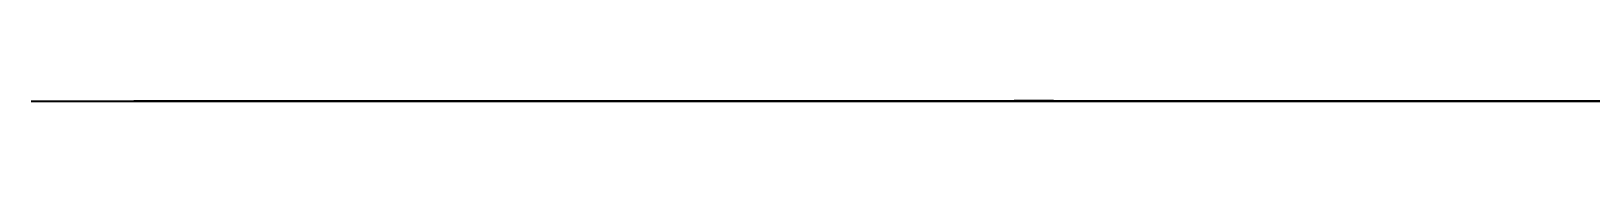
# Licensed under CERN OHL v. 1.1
# Model space of a CAD drawing. Header units: millimetres. Extents: x -7 to 657, y -141 to 273.
# Drawn here: x -7.1 to 101.1, y -140.5 to -140.5 of the extents above; entities that cross this region are included whole.
import ezdxf

# ---------------------------------------------------------------- set-up
doc = ezdxf.new("R2010")
doc.units = ezdxf.units.MM
doc.linetypes.add('ACAD_ISO02W100', pattern=[15, 12, -3])
for name, color, linetype in [('Componentes', 230, 'Continuous'), ('Frontal 2d', 7, 'Continuous'), ('Huecos con holguras', 44, 'Continuous'), ('serigrafia 2d', 195, 'Continuous')]:
    doc.layers.add(name, color=color, linetype=linetype)
doc.styles.add('Estilo1', font='ARIAL.TTF')

msp = doc.modelspace()

# ---------------------------------------------------------------- hatches: boundary and pattern name
at = {"layer": 'serigrafia 2d', "extrusion": (0, -1, -2.449293598294706e-16)}
h = msp.add_hatch(color=7, dxfattribs=at)
edge = h.paths.add_edge_path()
edge.add_spline(control_points=[(6.091211187197352, 21.96468038859505), (6.089824395717862, 21.9029876436766), (6.087108491759174, 21.78216805933452), (6.110132544507671, 21.57195408736292), (6.198530075525916, 21.34691993278424), (6.350659101728745, 21.08651755356986), (6.593244431090845, 20.81636063311309), (6.921826169743319, 20.59326872591939), (7.364975033583043, 20.4758219085135), (7.822255601251975, 20.42709290431063), (8.352625325878073, 20.50319933907631), (8.80474587627986, 20.6110726170085), (9.127042147647664, 20.87447221240993), (9.33658182991666, 21.11491553963592), (9.52562450556092, 21.40838991365204), (9.565154538414156, 21.80128441892808), (9.535881455501787, 22.22574618142054), (9.307442328837844, 22.56371979074979), (9.04682461432207, 22.85037695649115), (8.663365843703325, 22.99370696342235), (8.217050519659772, 23.09730255581551), (7.848810173045187, 23.23383143257994), (7.596102836951552, 23.24637261423315), (7.470114043703909, 23.33808845602145), (7.552183230243593, 23.44366143466014), (7.672066780324933, 23.50947823392509), (7.861464416131177, 23.49837801238974), (8.022251264983645, 23.43864858963853), (8.157097535770838, 23.36117819633714), (8.170148527608255, 23.28361102033805), (8.17576199643758, 23.25024796793227)], knot_values=[0, 0, 0, 0, 3.611746647228301, 7.0732746491356, 12.29966342645185, 17.61375258538339, 24.67239053237303, 33.4056200710224, 40.38552749278747, 51.3223583757585, 60.03079561918771, 71.78470359920291, 77.77234538637863, 84.03458606519364, 90.51799566562715, 97.73510618240485, 106.7493257824066, 114.7432342373536, 121.068909880227, 129.1350795541738, 138.0000598886245, 148.2767425715104, 151.2535245401881, 153.497907082517, 155.1767512471922, 157.7255735386659, 161.6246988899009, 165.5643385721762, 168.0801555636578, 169.9789678758678, 169.9789678758678, 169.9789678758678, 169.9789678758678], degree=3, periodic=0)
edge.add_line((8.17576199643758, 23.25024796793227), (9.448229908144405, 23.25024796793227))
edge.add_spline(control_points=[(9.448229908144405, 23.25024796793227), (9.452631180183054, 23.33259692388012), (9.467351478569746, 23.60801757336842), (9.216743339256475, 24.09437737386416), (8.649050501340973, 24.53883307707955), (7.820850072867181, 24.6789948725934), (7.059258038743785, 24.58571025170168), (6.555966939805323, 24.20515669956828), (6.255665468473801, 23.75390304570212), (6.252596986593282, 23.19376190352515), (6.379537987316091, 22.57418428881304), (6.939667028258775, 22.17581172712344), (7.588706550021236, 22.05618779162811), (8.08078314952558, 22.0143698426596), (8.386081847695088, 21.79916080395819), (8.292417277965562, 21.54353981856324), (8.075550934315963, 21.54378437669826), (7.872353929642252, 21.54277277708216), (7.664862502484759, 21.54781636610321), (7.512641021991605, 21.63171178779678), (7.413508843098263, 21.72372623141516), (7.381488102657833, 21.83591023782689), (7.374302503321125, 21.92354450568778), (7.370929553673243, 21.96468038859505)], knot_values=[0, 0, 0, 0, 4.790310354628218, 16.02145860792879, 30.19371589698734, 45.55390098454507, 64.19761703709452, 73.0196050130624, 81.79774310394562, 94.87334138789038, 104.6599982389281, 117.6008703129155, 131.8223070672818, 143.0374109945626, 146.99862181783, 150.8971795408863, 155.1331261478233, 158.3201512584426, 163.1552771564702, 166.9138572593099, 168.2235541912024, 170.9726088621672, 173.4046243217987, 173.4046243217987, 173.4046243217987, 173.4046243217987], degree=3, periodic=0)
edge.add_line((7.370929553673243, 21.96468038859505), (6.091211187197352, 21.96468038859505))
h.paths.add_polyline_path([(11.53216057478016, 24.58904159593575), (9.736571853703701, 24.58904159593575), (9.736571853703701, 20.47837777080545), (12.64504538491382, 20.47837777080545), (12.64504538491382, 21.61976853772969), (10.99785230898646, 21.61976853772969), (10.99785230898646, 21.97850781883053), (11.9327457118095, 21.97850781883053), (11.9327457118095, 23.05472566213322), (10.99785230898646, 23.05472566213322), (10.99785230898646, 23.41346494323406), (12.21469759478963, 23.41346494323406), (13.89156974734782, 20.47837777080545), (15.07028452810777, 20.47837777080545), (15.07028452810777, 24.58904159593575), (13.861890670717, 24.58904159593575), (13.861890670717, 22.83527544043002), (11.53216057478016, 26.91308239152832)])
h.paths.add_polyline_path([(15.43514791925576, 24.58904159593575), (18.34362145046588, 24.58904159593575), (18.34362145046588, 23.41346494323406), (16.69642837453852, 23.41346494323406), (16.69642837453852, 23.05472566213322), (17.63132177736156, 23.05472566213322), (17.63132177736156, 21.97850781883053), (16.69642837453852, 21.97850781883053), (16.69642837453852, 21.61976853772969), (18.34362145046588, 21.61976853772969), (18.34362145046588, 20.47837777080545), (15.43514791925576, 20.47837777080545)])
h.paths.add_polyline_path([(21.10854099527113, 20.47837777080545), (22.28725577603108, 20.47837777080545), (22.28725577603108, 24.58904159593575), (21.07886191864031, 24.58904159593575), (21.07886191864031, 22.83527544043002), (20.07690134455856, 24.58904159593575), (18.66272215481626, 24.58904159593575), (18.66272215481626, 20.47837777080545), (19.94393387303375, 20.47837777080545), (19.94393387303375, 22.51682979005048)])

# ---------------------------------------------------------------- linework, layer by layer
at = {"layer": 'Componentes', "color": 7, "extrusion": (0, -1, -1.83697019872103e-16)}
for p, q in [((28.74574949741349, -140.5017294876341, 28.85000000000002), (39.75579290489008, -140.5017294876341, 28.85000000000002)), ((29.94018487406137, -140.5017294876342, 16.70000000000014), (33.41671103357438, -140.5017294876342, 16.70000000000014)), ((31.67844795381787, -140.5017294876342, 18.3993126698209), (31.67844795381787, -140.5017294876342, 15.00068733017939)), ((34.25077120115179, -140.5017294876341, 34.63036341019631), (34.25077120115179, -140.5017294876341, 19.4803597335366)), ((36.84569519741353, -140.5017294876341, 28.85000000000002), (47.85573860489011, -140.5017294876341, 28.85000000000002)), ((40.79338389406151, -140.5017294876342, 16.70000000000014), (44.26991005357453, -140.5017294876342, 16.70000000000014)), ((42.35071690115182, -140.5017294876341, 34.63036341019631), (42.35071690115182, -140.5017294876341, 19.4803597335366)), ((42.53164697381803, -140.5017294876342, 18.3993126698209), (42.53164697381803, -140.5017294876342, 15.00068733017939)), ((44.94574249741344, -140.5017294876341, 28.85000000000002), (55.95578590489003, -140.5017294876341, 28.85000000000002)), ((50.45076420115173, -140.5017294876341, 34.63036341019631), (50.45076420115173, -140.5017294876341, 19.4803597335366)), ((52.32602292261949, -140.5017294876342, 15.47499999999957), (60.65643042227989, -140.5017294876342, 15.47500000000002)), ((53.04573899741353, -140.5017294876341, 28.85000000000002), (64.05578240489012, -140.5017294876341, 28.85000000000002)), ((56.54324811381789, -140.5017294876342, 17.44999999999993), (56.54324811381789, -140.5017294876342, 13.49999999999989)), ((58.55076070115182, -140.5017294876341, 34.63036341019631), (58.55076070115182, -140.5017294876341, 19.4803597335366)), ((61.14573549741339, -140.5017294876341, 28.85000000000002), (72.15577890488998, -140.5017294876341, 28.85000000000002)), ((66.65075720115169, -140.5017294876341, 34.63036341019631), (66.65075720115169, -140.5017294876341, 19.4803597335366))]:
    msp.add_line(p, q, dxfattribs=at)
at = {"layer": 'Componentes', "color": 7, "linetype": 'ACAD_ISO02W100', "ltscale": 0.5, "extrusion": (0, -1, -1.83697019872103e-16)}
for p, q in [((92.69811478974248, -140.5017294876341, 23.10000000000002), (67.30342749256147, -140.5017294876341, 23.10000000000002)), ((80.00077114115197, -140.5017294876341, 34.29950023938221), (80.00077114115197, -140.5017294876341, 15.43100921685135))]:
    msp.add_line(p, q, dxfattribs=at)
at = {"layer": 'Componentes', "color": 7, "extrusion": (0, -1, -1.83697019872103e-16), "elevation": 140.5017294876342}
for points in [[(29.52844795381778, 18.50000000000012), (29.52844795381778, 13.50000000000013), (33.82844795381796, 13.50000000000013), (33.82844795381796, 18.50000000000012), (29.52844795381778, 18.50000000000012)], [(40.38164697381793, 18.50000000000012), (40.38164697381793, 13.50000000000013), (44.68164697381811, 13.50000000000013), (44.68164697381811, 18.50000000000012), (40.38164697381793, 18.50000000000012)]]:
    msp.add_lwpolyline(points, dxfattribs=at)
for points in [[(30.75077120115179, 23.10000000000005), (37.75077120115179, 23.10000000000005), (37.75077120115179, 32.36000000000004), (30.75077120115179, 32.36000000000004)], [(38.85071690115182, 23.10000000000005), (45.85071690115182, 23.10000000000005), (45.85071690115182, 32.36000000000004), (38.85071690115182, 32.36000000000004)], [(46.95076420115173, 23.10000000000005), (53.95076420115173, 23.10000000000005), (53.95076420115173, 32.36000000000004), (46.95076420115173, 32.36000000000004)], [(55.05076070115182, 23.10000000000005), (62.05076070115182, 23.10000000000005), (62.05076070115182, 32.36000000000004), (55.05076070115182, 32.36000000000004)], [(63.15075720115168, 23.10000000000005), (70.15075720115169, 23.10000000000005), (70.15075720115169, 32.36000000000004), (63.15075720115168, 32.36000000000004)]]:
    msp.add_lwpolyline(points, close=True, dxfattribs=at)
msp.add_lwpolyline([(53.16470235911643, 15.17895061224081), (52.83276811095961, 15.50659517690056, -0.2006031408363512), (52.69324811381798, 15.840352379954), (52.69324811381798, 16.79995746763998, -0.414213562373095), (53.34329064617773, 17.44999999999996), (59.74320558145805, 17.44999999999996, -0.414213562373095), (60.3932481138178, 16.79995746763998), (60.3932481138178, 15.840352379954, -0.2006031408363189), (60.25372811667616, 15.50659517690056), (59.92179386851935, 15.17895061224104, 0.2006031408366266), (59.86324811381805, 15.03889852121407), (59.86324811381805, 14.15004253235989, -0.414213562373095), (59.2132055814583, 13.49999999999991), (53.87329064617793, 13.49999999999991, -0.414213562373095), (53.22324811381818, 14.15004253235989), (53.22324811381772, 15.03889852121407, 0.2006031408366335)], format="xyb", close=True, dxfattribs=at)
at = {"layer": 'Componentes', "color": 7, "ltscale": 10, "extrusion": (0, -1, -1.83697019872103e-16), "elevation": 140.5017294876342}
msp.add_lwpolyline([(71.82577114115179, 30.34), (71.82577114115179, 18.76999999999995), (88.1757711411517, 18.76999999999995), (88.1757711411517, 30.34000000000011), (71.82577114115179, 30.34)], dxfattribs=at)
at = {"layer": 'Componentes', "color": 7, "extrusion": (0, -1, -1.83697019872103e-16)}
for centre, radius in [((31.67844795381787, 16.70000000000017, 140.5017294876342), 1.4), ((34.25077120115179, 28.85000000000005, 140.5017294876341), 3.185), ((34.25077120115179, 28.85000000000005, 140.5017294876341), 2.35), ((34.25077120115179, 28.85000000000005, 140.5017294876341), 1.85), ((42.35071690115182, 28.85000000000005, 140.5017294876341), 3.185), ((42.35071690115182, 28.85000000000005, 140.5017294876341), 2.35), ((42.35071690115182, 28.85000000000005, 140.5017294876341), 1.85), ((42.53164697381802, 16.70000000000017, 140.5017294876342), 1.4), ((50.45076420115173, 28.85000000000005, 140.5017294876341), 3.185), ((50.45076420115173, 28.85000000000005, 140.5017294876341), 2.35), ((50.45076420115173, 28.85000000000005, 140.5017294876341), 1.85), ((58.55076070115182, 28.85000000000005, 140.5017294876341), 3.185), ((58.55076070115182, 28.85000000000005, 140.5017294876341), 2.35), ((58.55076070115182, 28.85000000000005, 140.5017294876341), 1.85), ((66.65075720115169, 28.85000000000005, 140.5017294876341), 3.185), ((66.65075720115169, 28.85000000000005, 140.5017294876341), 2.35), ((66.65075720115169, 28.85000000000005, 140.5017294876341), 1.85)]:
    msp.add_circle(centre, radius, dxfattribs=at)
at = {"layer": 'Frontal 2d', "color": 7, "ltscale": 10, "extrusion": (0, -1, -1.83697019872103e-16)}
for p, q in [((-7.127063815719289, -140.5017294876341, 13.5000000000001), (656.9215685086295, -140.5017294876341, 13.49999999999989)), ((-7.127063815719289, -140.501729487634, 12.0000000000003), (656.9215685086295, -140.5017294876341, 11.99999999999977)), ((96.20076160115173, -140.5017294876341, 23.10000000000002), (656.9215685086295, -140.5017294876341, 23.09999999999991)), ((96.20076160115173, -140.5017294876341, 21.49999999999989), (656.9215685086295, -140.5017294876341, 21.49999999999977))]:
    msp.add_line(p, q, dxfattribs=at)
at = {"layer": 'Frontal 2d', "color": 7, "extrusion": (0, -1, -1.83697019872103e-16)}
for p, q in [((96.20076160115173, -140.5017294876341, 21.49999999999989), (22.70078160115167, -140.5017294876341, 21.5)), ((96.20076160115173, -140.5017294876341, 23.10000000000002), (22.70078160115167, -140.5017294876341, 23.10000000000002)), ((22.70078160115167, -140.5017294876341, 23.10000000000002), (22.70078160115167, -140.5017294876341, 21.5)), ((71.67577128115181, -140.5017294876341, 23.10000000000002), (71.67577128115181, -140.5017294876341, 21.5)), ((96.20212920733434, -140.5017294876341, 23.10000000000002), (96.20212920733434, -140.5017294876341, 21.49999999999989))]:
    msp.add_line(p, q, dxfattribs=at)
at = {"layer": 'Frontal 2d', "color": 7, "extrusion": (0, -1, -1.83697019872103e-16), "elevation": 140.5017294876342}
msp.add_lwpolyline([(477.4580159471272, 44.00000000000003), (5.141984052873106, 44.00000000000003, 0.4142135623730948), (-7.105427357601002e-15, 38.85801594712703), (-7.105427357601002e-15, 5.141984052872968, 0.414213562373095), (5.141984052873106, 2.580974899375477e-14), (477.458015947127, 2.580974899375477e-14, 0.4142135623730945), (482.6000000000001, 5.141984052872968), (482.6000000000001, 38.85801594712703, 0.414213562373095)], format="xyb", close=True, dxfattribs=at)
for points in [[(5.097633387334092, 41.1308623526231), (12.3024928911036, 41.13086257533914, -0.4260187201798802), (12.30249338733437, 33.6308623526231, -3.525215775990896e-08), (5.097633883564406, 33.63086212990706, -0.4260187201798989), (5.097633387334092, 41.1308623526231, -0.3659315006599379)], [(5.097633685428256, 9.380862479616523), (12.30249318919777, 9.380862702332562, -0.4260187201798802), (12.30249368542808, 1.880862479616522, -3.525215775990896e-08), (5.09763418165857, 1.880862256900483, -0.4260187201798989), (5.097633685428256, 9.380862479616523, -0.3659315006599379)]]:
    msp.add_lwpolyline(points, format="xyb", dxfattribs=at)
at = {"layer": 'Frontal 2d', "color": 7, "extrusion": (0, -1, 0)}
for centre, radius in [((33.43232586455051, 6.900000000000037, 140.5017294876342), 2.75), ((33.43232586455051, 6.900000000000037, 140.5017294876342), 1.75), ((33.43232586455051, 6.900000000000037, 140.5017294876342), 1.25), ((75.9398561219793, 6.900000000000037, 140.5017294876342), 2.75), ((75.9398561219793, 6.900000000000037, 140.5017294876342), 1.75), ((75.9398561219793, 6.900000000000037, 140.5017294876342), 1.25)]:
    msp.add_circle(centre, radius, dxfattribs=at)
at = {"layer": 'Frontal 2d', "color": 7, "extrusion": (-8.987040414333928e-18, -1, -1.257045997084644e-16)}
msp.add_circle((33.43232586455051, 6.900000000000056, 140.5017294876341), 1.25, dxfattribs=at)
at = {"layer": 'Frontal 2d', "color": 7, "extrusion": (8.987040414333928e-18, -1, -1.257045997084644e-16)}
msp.add_circle((75.9398561219793, 6.900000000000049, 140.5017294876341), 1.25, dxfattribs=at)
at = {"layer": 'Huecos con holguras', "color": 7, "extrusion": (0, -1, -1.83697019872103e-16), "elevation": 140.5017294876342}
for points in [[(68.85671110650196, 32.09644303314437, 0.1503256851247798), (71.31586861965525, 31.34), (89.1757711411517, 31.34000000000011), (89.1757711411517, 17.76999999999995), (70.82577114115179, 17.76999999999995), (70.82577114115156, 24.31795881458643, 0.5863744159289714), (68.70419627043634, 25.50500179540628, -0.138517207483987), (66.65075720115169, 24.92500000000004, -0.1985416499300977), (63.87932509766983, 26.07064951907969, 0.4133781656208211), (61.32219280463323, 26.07064951907969, -0.4133781656207748), (55.77932859767019, 26.07064951907986, 0.4133781656208065), (53.22219630463336, 26.07064951907986, -0.413378165620804), (47.67933209766988, 26.07064951907997, 0.4133781656207539), (45.12214900463368, 26.07064951907997, -0.413378165620816), (39.57928479766996, 26.07064951907986, 0.4133781656207868), (37.02220330463341, 26.0706495190798, -2.409351447200191), (37.02220330463341, 31.62935048092023, 0.4133781656207868), (39.57928479766996, 31.62935048092012, -0.4133781656208159), (45.12214900463368, 31.62935048092006, 0.4133781656207539), (47.67933209766988, 31.62935048092006, -0.4133781656208039), (53.22219630463336, 31.62935048092018, 0.4133781656208065), (55.77932859767019, 31.62935048092023, -0.4133781656207747), (61.32219280463323, 31.6293504809204, 0.413378165620821), (63.87932509767005, 31.62935048092023, -0.3595999217955287)], [(52.52324811381768, 14.82854156561515), (52.34102291670447, 15.00841181314078, -0.2006031408363712), (51.99324811381793, 15.84035237995417), (51.99324811381793, 16.79995746763998, -0.414213562373156), (53.34329064617773, 18.14999999999983), (59.74320558145805, 18.14999999999995, -0.4142135623731313), (61.09324811381784, 16.79995746763981), (61.09324811381784, 15.840352379954, -0.200603140836294), (60.74547331093154, 15.00841181314107), (60.5632481138181, 14.82854156561532), (60.5632481138181, 14.15004253235989, -0.414213562373156), (59.2132055814583, 12.79999999999998), (53.87329064617793, 12.79999999999987, -0.4142135623731313), (52.52324811381813, 14.15004253236)]]:
    msp.add_lwpolyline(points, format="xyb", close=True, dxfattribs=at)
at = {"layer": 'Huecos con holguras', "color": 7, "extrusion": (0, -1, -1.83697019872103e-16)}
for centre in [(31.67844795381787, 16.70000000000017, 140.5017294876342), (42.53164697381802, 16.70000000000017, 140.5017294876342)]:
    msp.add_circle(centre, 1.75, dxfattribs=at)
at = {"layer": 'serigrafia 2d', "color": 7, "extrusion": (0, -1, -1.83697019872103e-16), "elevation": 140.5017294876342}
for points in [[(8.175761996437352, 23.25024796793135), (9.448229908144405, 23.25024796793135)], [(32.9964428552671, 21.19509283637259), (32.99644285526551, 20.26149926251193), (34.58962839227706, 20.26149926250403)], [(40.62714193090573, 20.2614992624938), (42.20439317277464, 20.26149926248481), (42.20439317277464, 21.21991926750925)], [(50.23049680341841, 21.19509283637259), (50.23049680341682, 20.26149926251193), (55.94016285455449, 20.26149926250403)], [(61.97767639318317, 20.2614992624938), (67.42766821714804, 20.26149926248481), (67.42766821714804, 21.21991926750925)], [(83.07211048889667, 14.93514797435088), (86.57110615416627, 14.93514797435088), (86.57110615416627, 17.79999999999981), (86.57110615416627, 17.79999999999981)]]:
    msp.add_lwpolyline(points, dxfattribs=at)
for points in [[(11.53216057478016, 24.58904159593575), (9.736571853703701, 24.58904159593575), (9.736571853703701, 20.47837777080545), (12.64504538491382, 20.47837777080545), (12.64504538491382, 21.61976853772969), (10.99785230898646, 21.61976853772969), (10.99785230898646, 21.97850781883053), (11.9327457118095, 21.97850781883053), (11.9327457118095, 23.05472566213322), (10.99785230898646, 23.05472566213322), (10.99785230898646, 23.41346494323406), (12.21469759478963, 23.41346494323406), (13.89156974734782, 20.47837777080545), (15.07028452810777, 20.47837777080545), (15.07028452810777, 24.58904159593575), (13.861890670717, 24.58904159593575), (13.861890670717, 22.83527544043002), (11.53216057478016, 26.91308239152832)], [(15.43514791925576, 24.58904159593575), (18.34362145046588, 24.58904159593575), (18.34362145046588, 23.41346494323406), (16.69642837453852, 23.41346494323406), (16.69642837453852, 23.05472566213322), (17.63132177736156, 23.05472566213322), (17.63132177736156, 21.97850781883053), (16.69642837453852, 21.97850781883053), (16.69642837453852, 21.61976853772969), (18.34362145046588, 21.61976853772969), (18.34362145046588, 20.47837777080545), (15.43514791925576, 20.47837777080545)], [(21.10854099527113, 20.47837777080545), (22.28725577603108, 20.47837777080545), (22.28725577603108, 24.58904159593575), (21.07886191864031, 24.58904159593575), (21.07886191864031, 22.83527544043002), (20.07690134455856, 24.58904159593575), (18.66272215481626, 24.58904159593575), (18.66272215481626, 20.47837777080545), (19.94393387303375, 20.47837777080545), (19.94393387303375, 22.51682979005048)]]:
    msp.add_lwpolyline(points, close=True, dxfattribs=at)
at = {"layer": 'serigrafia 2d', "color": 7, "extrusion": (0, -1, 0), "elevation": 140.5017294876338}
msp.add_lwpolyline([(63.82907827237053, 15.13378528774319), (61.09324811381784, 15.13378528774319)], dxfattribs=at)
at = {"layer": 'serigrafia 2d', "color": 7}
for points in [[(6.091211187197352, -140.5017294876341, 21.96468038859501), (6.091211187197352, -140.5017294876341, 21.77958390348891), (6.11295416765801, -140.5017294876341, 21.60352341219027), (6.204016882330727, -140.5017294876341, 21.35163411846082), (6.342082843293603, -140.5017294876341, 21.11688684083725), (6.583259367543171, -140.5017294876341, 20.84727065990364), (6.957799825157728, -140.5017294876341, 20.60225320459739), (7.300662706865062, -140.5017294876341, 20.50026703476289), (7.858801268763948, -140.5017294876341, 20.44891601402458), (8.301933113974194, -140.5017294876341, 20.5019496639195), (8.874759649973832, -140.5017294876341, 20.68828033289924), (9.116794994442209, -140.5017294876341, 20.87690801033801), (9.328829270196358, -140.5017294876341, 21.117818135584), (9.494961677278063, -140.5017294876341, 21.40556790543241), (9.552564774934346, -140.5017294876341, 21.77092066576188), (9.493649655531947, -140.5017294876341, 22.22911344715573), (9.282845185179205, -140.5017294876341, 22.58039046869834), (9.05361446713436, -140.5017294876341, 22.80962118674222), (8.676859752492412, -140.5017294876341, 22.97973277925365), (8.239203606663288, -140.5017294876341, 23.10163738270018), (7.73000731742308, -140.5017294876341, 23.23615270680835), (7.580845336356099, -140.5017294876341, 23.2681509780852), (7.499513088104315, -140.5017294876341, 23.34948322633602), (7.542532184441136, -140.5017294876341, 23.42399448688781), (7.655655228172456, -140.5017294876341, 23.48930610663797), (7.85547943180449, -140.5017294876341, 23.48930610663797), (8.04583412993292, -140.5017294876341, 23.4220089950461), (8.14815346775935, -140.5017294876341, 23.3435605787879), (8.17576199643758, -140.5017294876341, 23.25024796793224)], [(9.448229908144405, -140.5017294876341, 23.25024796793224), (9.448229908144405, -140.5017294876341, 23.49574403834282), (9.213216820638529, -140.5017294876341, 24.02115835739852), (8.64339117749568, -140.5017294876341, 24.47151360143863), (7.873187424410382, -140.5017294876341, 24.63414177373807), (6.933914248068042, -140.5017294876341, 24.45900371149452), (6.573473585362301, -140.5017294876341, 24.1860769219665), (6.331911404199438, -140.5017294876341, 23.80656769618622), (6.279517868958912, -140.5017294876341, 23.13851469630731), (6.417298517164447, -140.5017294876341, 22.6562594975577), (6.931059024534299, -140.5017294876341, 22.23687397206925), (7.638170668971718, -140.5017294876341, 22.06029053720192), (8.196125572245585, -140.5017294876341, 21.92233466255055), (8.33967248369185, -140.5017294876341, 21.77878775110327), (8.27370811062405, -140.5017294876341, 21.59019615827089), (8.061691912537519, -140.5017294876341, 21.543555334725), (7.898361755818534, -140.5017294876341, 21.543555334725), (7.652001132829348, -140.5017294876341, 21.5701582362903), (7.482496797564401, -140.5017294876341, 21.66165311541187), (7.435035817098417, -140.5017294876341, 21.70911409587626), (7.385096943339697, -140.5017294876341, 21.84085113580284), (7.370929553673243, -140.5017294876341, 21.96468038859501)]]:
    msp.add_spline(points, degree=3, dxfattribs=at)

# ---------------------------------------------------------------- texts
at = {"layer": 'serigrafia 2d', "color": 7, "extrusion": (0, -1, -2.449293598294706e-16), "insert": (6.080120952705094, -140.5017294876341, 19.57773582644364), "char_height": 2.049938749147882, "width": 17.98368147231104, "attachment_point": 1, "text_direction": (1, 0, 0)}
msp.add_mtext('{\\fBook Antiqua|b0|i0|c0|p18;Solutions}', dxfattribs=at)
at = {"layer": 'serigrafia 2d', "color": 7, "extrusion": (0, -1, -4.286263797015736e-16), "text_direction": (1, 0, 0), "style": 'Estilo1'}
for s, insert, char_height, width, attachment_point in [('Power', (28.13922741656642, -140.5017294876338, 14.36053581094029), 2, 7.381701908770395, 1), ('{\\C0;PPS}', (33.61462676556084, -140.5017294876338, 23.8865845821295), 1.6, 7.051780944557777, 2), ('{\\H0.9444x;\\C0;OUT}', (37.76100251492834, -140.5017294876338, 21.31410163906122), 1.8, 7.051780944557777, 2), ('Status', (39.022978643972, -140.5017294876338, 14.27726120355965), 2, 8.367304974229512, 1), ('{\\C0;CLK}', (41.95511346814578, -140.5017294876338, 23.9142874307874), 1.6, 9.537671281580742, 2), ('{\\H0.8889x;\\C0;PPS\\H1.062x; }', (50.05001749571306, -140.5017294876338, 23.83025023720143), 1.8, 13.33874295844362, 2), ('{\\C0;10MHz}', (56.96577759046999, -140.5017294876338, 23.91428743078751), 1.6, 9.457481329307711, 2), ('{\\H0.9444x;\\C0;IN}', (59.27510969332501, -140.5017294876338, 21.31410163906122), 1.8, 7.051780944557777, 2), ('{\\C0;125MHz }', (65.5913300056427, -140.5017294876338, 23.95676240633935), 1.6, 13.33874295844362, 2), ('MANAGEMENT', (64.54839489300366, -140.5017294876338, 16.12382135752205), 1.8, 17.89352420783393, 1), ('Synced / Activity', (90.74621483788678, -140.5017294876338, 4.647648254913406), 2, 24.807324134689, 2), ('Link / WR Mode', (80.67073566698969, -140.5017294876338, 8.029987900093374), 2, 22.81715627650442, 1)]:
    msp.add_mtext(s, dxfattribs=dict(at, insert=insert, char_height=char_height, width=width, attachment_point=attachment_point))
at = {"layer": 'serigrafia 2d', "color": 7, "extrusion": (0, -1, -1.83697019872103e-16), "insert": (117.1809352975481, -140.501729487634, 39.57819886147609), "char_height": 5.2, "width": 146.4179641636776, "attachment_point": 2, "text_direction": (1, 0, 0), "style": 'Estilo1'}
msp.add_mtext('WRS-3/18', dxfattribs=at)

doc.saveas('drawing.dxf')
